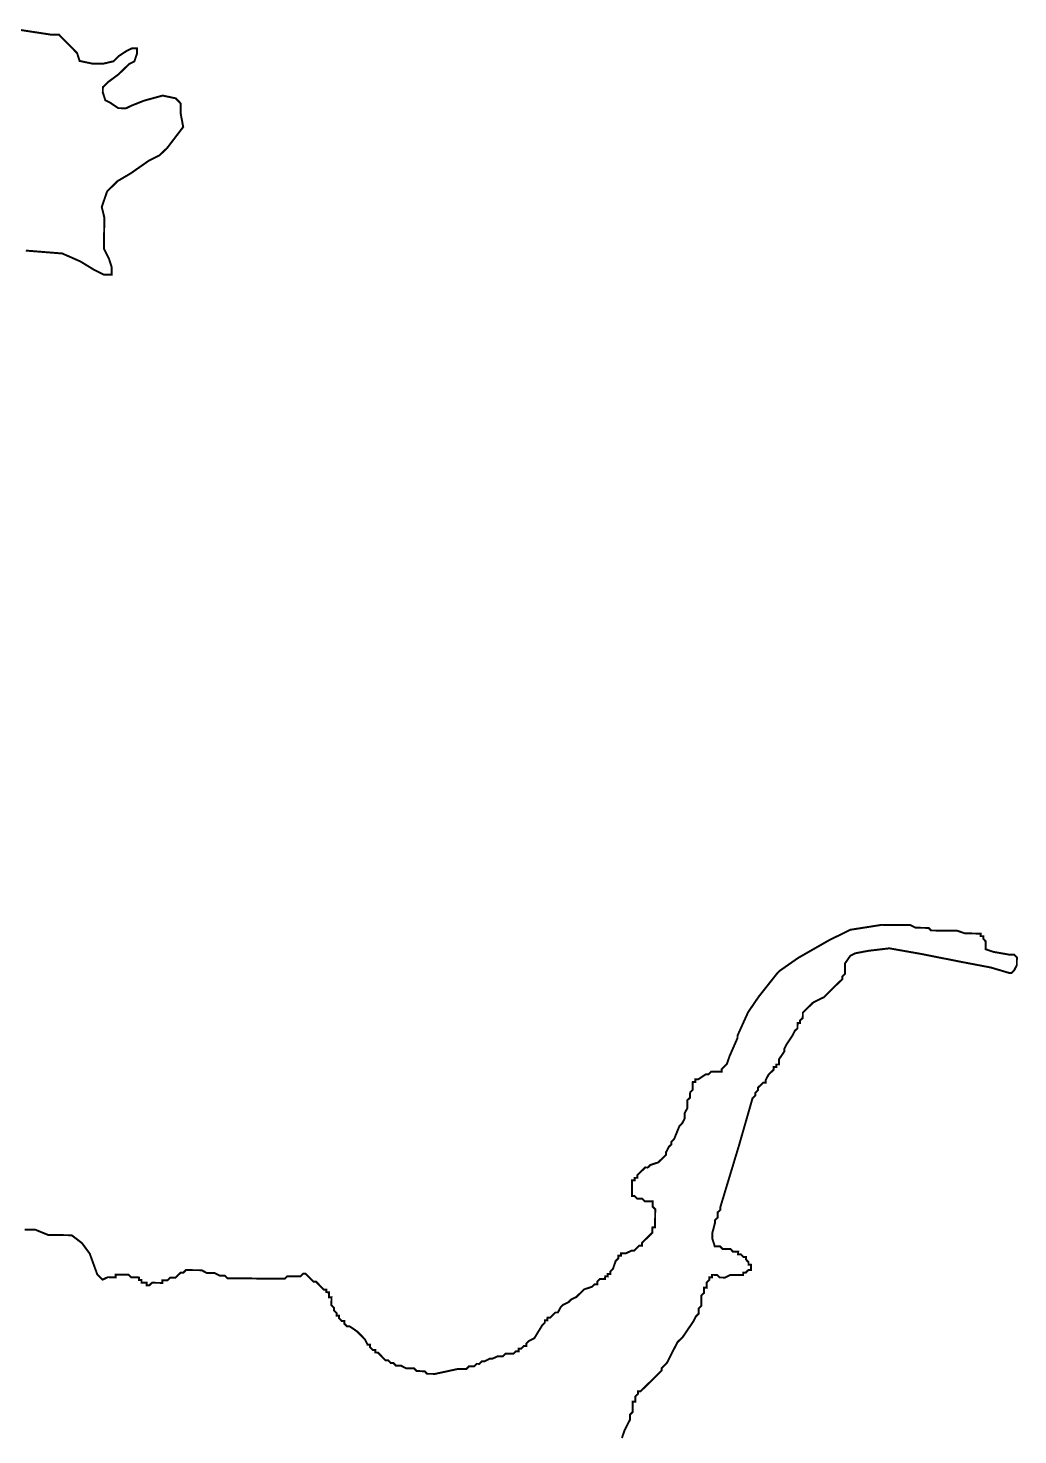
# Model space of a CAD drawing. Header units: metres. Extents: x 290190 to 339802, y 1811045 to 1991312.
# Drawn here: x 312267 to 313795, y 1915452 to 1917625 of the extents above; entities that cross this region are included whole.
import ezdxf

# ---------------------------------------------------------------- set-up
doc = ezdxf.new("R2010")
doc.units = ezdxf.units.M
doc.header["$MEASUREMENT"] = 0
doc.layers.add('HAZARDS LINE', color=1, linetype='Continuous')

msp = doc.modelspace()

# ---------------------------------------------------------------- linework, layer by layer
at = {"layer": 'HAZARDS LINE', "lineweight": 18}
for points in [[(312263, 1917281.7, 3.02, 3.02, 0), (312319.3, 1917277.2, 3.02, 3.02, 0), (312347.3, 1917264.9, 3.02, 3.02, 0), (312367.4, 1917252.6, 3.02, 3.02, 0), (312383.4, 1917244.5, 3.02, 3.02, 0), (312395.4, 1917244.3, 3.02, 3.02, 0), (312395.5, 1917256.4, 3.02, 3.02, 0), (312391.6, 1917268.5, 3.02, 3.02, 0), (312383.7, 1917284.7, 3.02, 3.02, 0), (312384, 1917312.8, 3.02, 3.02, 0), (312384.2, 1917333, 3.02, 3.02, 0), (312380.3, 1917349.1, 3.02, 3.02, 0), (312384.4, 1917361.1, 3.02, 3.02, 0), (312388.6, 1917373.2, 3.02, 3.02, 0), (312396.7, 1917381.1, 3.02, 3.02, 0), (312404.8, 1917389.1, 3.02, 3.02, 0), (312425, 1917401, 3.02, 3.02, 0), (312453.4, 1917420.9, 3.02, 3.02, 0), (312469.5, 1917428.8, 3.02, 3.02, 0), (312477.6, 1917436.7, 3.02, 3.02, 0), (312481.7, 1917440.7, 3.02, 3.02, 0), (312506.1, 1917472.7, 3.02, 3.02, 0), (312502.3, 1917492.8, 3.02, 3.02, 0), (312502.4, 1917508.9, 3.02, 3.02, 0), (312494.4, 1917517, 3.02, 3.02, 0), (312474.4, 1917521.2, 3.02, 3.02, 0), (312446.1, 1917513.5, 3.02, 3.02, 0), (312426, 1917505.6, 3.02, 3.02, 0), (312417.9, 1917501.6, 3.02, 3.02, 0), (312405.8, 1917501.8, 3.02, 3.02, 0), (312393.8, 1917509.9, 3.02, 3.02, 0), (312385.8, 1917514, 3.02, 3.02, 0), (312381.9, 1917526.1, 3.02, 3.02, 0), (312382, 1917534.2, 3.02, 3.02, 0), (312390.1, 1917542.1, 3.02, 3.02, 0), (312406.3, 1917554.1, 3.02, 3.02, 0), (312414.4, 1917562, 3.02, 3.02, 0), (312422.5, 1917570, 3.02, 3.02, 0), (312430.6, 1917573.9, 3.02, 3.02, 0), (312434.7, 1917586, 3.02, 3.02, 0), (312434.8, 1917594, 3.02, 3.02, 0), (312426.8, 1917594.1, 3.02, 3.02, 0), (312418.7, 1917590.2, 3.02, 3.02, 0), (312406.5, 1917582.2, 3.02, 3.02, 0), (312398.4, 1917574.2, 3.02, 3.02, 0), (312382.3, 1917570.4, 3.02, 3.02, 0), (312366.2, 1917570.5, 3.02, 3.02, 0), (312346.1, 1917574.7, 3.02, 3.02, 0), (312342.2, 1917586.8, 3.02, 3.02, 0), (312330.3, 1917599, 3.02, 3.02, 0), (312314.3, 1917615.2, 3.02, 3.02, 0), (312302.2, 1917615.3, 3.02, 3.02, 0), (312246, 1917623.9, 3.02, 3.02, 0)], [(313183.8, 1915446.8, 3.02, 3.02, 0), (313187.9, 1915458.8, 3.02, 3.02, 0), (313192, 1915466.8, 3.02, 3.02, 0), (313196.1, 1915474.8, 3.02, 3.02, 0), (313196.2, 1915482.9, 3.02, 3.02, 0), (313200.2, 1915486.9, 3.02, 3.02, 0), (313200.4, 1915502.9, 3.02, 3.02, 0), (313204.4, 1915502.9, 3.02, 3.02, 0), (313204.5, 1915511, 3.02, 3.02, 0), (313208.5, 1915514.9, 3.02, 3.02, 0), (313208.6, 1915519, 3.02, 3.02, 0), (313212.6, 1915518.9, 3.02, 3.02, 0), (313216.6, 1915522.9, 3.02, 3.02, 0), (313228.8, 1915534.9, 3.02, 3.02, 0), (313245, 1915550.8, 3.02, 3.02, 0), (313245.1, 1915554.8, 3.02, 3.02, 0), (313249.1, 1915558.8, 3.02, 3.02, 0), (313253.2, 1915562.8, 3.02, 3.02, 0), (313261.4, 1915578.8, 3.02, 3.02, 0), (313265.5, 1915586.9, 3.02, 3.02, 0), (313269.6, 1915594.9, 3.02, 3.02, 0), (313273.6, 1915598.8, 3.02, 3.02, 0), (313277.7, 1915602.8, 3.02, 3.02, 0), (313294, 1915626.8, 3.02, 3.02, 0), (313298.1, 1915634.8, 3.02, 3.02, 0), (313302.2, 1915638.8, 3.02, 3.02, 0), (313302.2, 1915646.9, 3.02, 3.02, 0), (313306.3, 1915650.9, 3.02, 3.02, 0), (313306.4, 1915666.9, 3.02, 3.02, 0), (313310.5, 1915670.9, 3.02, 3.02, 0), (313310.6, 1915679, 3.02, 3.02, 0), (313314.6, 1915678.9, 3.02, 3.02, 0), (313314.7, 1915687, 3.02, 3.02, 0), (313318.7, 1915691, 3.02, 3.02, 0), (313318.8, 1915695, 3.02, 3.02, 0), (313322.8, 1915695, 3.02, 3.02, 0), (313322.8, 1915699, 3.02, 3.02, 0), (313330.9, 1915698.9, 3.02, 3.02, 0), (313334.8, 1915694.9, 3.02, 3.02, 0), (313342.9, 1915694.8, 3.02, 3.02, 0), (313351, 1915698.7, 3.02, 3.02, 0), (313371.1, 1915698.6, 3.02, 3.02, 0), (313371.1, 1915702.6, 3.02, 3.02, 0), (313375.1, 1915702.5, 3.02, 3.02, 0), (313379.2, 1915706.5, 3.02, 3.02, 0), (313383.2, 1915706.5, 3.02, 3.02, 0), (313383.3, 1915714.5, 3.02, 3.02, 0), (313379.3, 1915714.6, 3.02, 3.02, 0), (313379.3, 1915718.6, 3.02, 3.02, 0), (313375.3, 1915722.7, 3.02, 3.02, 0), (313375.4, 1915726.7, 3.02, 3.02, 0), (313371.3, 1915726.7, 3.02, 3.02, 0), (313367.4, 1915730.8, 3.02, 3.02, 0), (313363.3, 1915730.8, 3.02, 3.02, 0), (313363.4, 1915734.8, 3.02, 3.02, 0), (313355.3, 1915734.9, 3.02, 3.02, 0), (313351.3, 1915739, 3.02, 3.02, 0), (313339.3, 1915739.1, 3.02, 3.02, 0), (313335.3, 1915743.1, 3.02, 3.02, 0), (313327.2, 1915743.2, 3.02, 3.02, 0), (313323.3, 1915755.3, 3.02, 3.02, 0), (313323.4, 1915763.4, 3.02, 3.02, 0), (313327.6, 1915779.4, 3.02, 3.02, 0), (313327.6, 1915783.4, 3.02, 3.02, 0), (313331.7, 1915787.4, 3.02, 3.02, 0), (313331.7, 1915795.5, 3.02, 3.02, 0), (313335.8, 1915799.5, 3.02, 3.02, 0), (313335.8, 1915803.5, 3.02, 3.02, 0), (313364.9, 1915899.8, 3.02, 3.02, 0), (313385.6, 1915972, 3.02, 3.02, 0), (313389.7, 1915976, 3.02, 3.02, 0), (313389.7, 1915980, 3.02, 3.02, 0), (313393.8, 1915984, 3.02, 3.02, 0), (313393.8, 1915988, 3.02, 3.02, 0), (313397.9, 1915992, 3.02, 3.02, 0), (313401.9, 1915996, 3.02, 3.02, 0), (313406, 1915996, 3.02, 3.02, 0), (313406, 1916000, 3.02, 3.02, 0), (313410.1, 1916008, 3.02, 3.02, 0), (313414.1, 1916012, 3.02, 3.02, 0), (313418.2, 1916016, 3.02, 3.02, 0), (313418.2, 1916020, 3.02, 3.02, 0), (313422.3, 1916020, 3.02, 3.02, 0), (313422.3, 1916024, 3.02, 3.02, 0), (313426.3, 1916024, 3.02, 3.02, 0), (313426.4, 1916032, 3.02, 3.02, 0), (313434.6, 1916044, 3.02, 3.02, 0), (313434.6, 1916048, 3.02, 3.02, 0), (313438.7, 1916056, 3.02, 3.02, 0), (313446.8, 1916068, 3.02, 3.02, 0), (313450.9, 1916076, 3.02, 3.02, 0), (313455, 1916080, 3.02, 3.02, 0), (313455.1, 1916088.1, 3.02, 3.02, 0), (313459.1, 1916088, 3.02, 3.02, 0), (313459.1, 1916092.1, 3.02, 3.02, 0), (313463.2, 1916096, 3.02, 3.02, 0), (313463.3, 1916104.1, 3.02, 3.02, 0), (313471.4, 1916112.1, 3.02, 3.02, 0), (313479.5, 1916120, 3.02, 3.02, 0), (313495.7, 1916127.9, 3.02, 3.02, 0), (313507.8, 1916139.9, 3.02, 3.02, 0), (313524.1, 1916155.8, 3.02, 3.02, 0), (313524.1, 1916159.9, 3.02, 3.02, 0), (313528.2, 1916163.9, 3.02, 3.02, 0), (313528.3, 1916180, 3.02, 3.02, 0), (313536.5, 1916191.9, 3.02, 3.02, 0), (313544.5, 1916195.9, 3.02, 3.02, 0), (313564.7, 1916199.7, 3.02, 3.02, 0), (313596.9, 1916203.5, 3.02, 3.02, 0), (313645.1, 1916195, 3.02, 3.02, 0), (313709.4, 1916182.3, 3.02, 3.02, 0), (313753.5, 1916173.9, 3.02, 3.02, 0), (313781.6, 1916165.6, 3.02, 3.02, 0), (313785.6, 1916165.6, 3.02, 3.02, 0), (313789.7, 1916169.5, 3.02, 3.02, 0), (313793.8, 1916177.6, 3.02, 3.02, 0), (313793.9, 1916189.6, 3.02, 3.02, 0), (313789.9, 1916193.7, 3.02, 3.02, 0), (313781.9, 1916193.8, 3.02, 3.02, 0), (313757.8, 1916198, 3.02, 3.02, 0), (313745.7, 1916202.1, 3.02, 3.02, 0), (313745.8, 1916214.2, 3.02, 3.02, 0), (313741.9, 1916218.3, 3.02, 3.02, 0), (313741.9, 1916222.3, 3.02, 3.02, 0), (313737.9, 1916222.3, 3.02, 3.02, 0), (313737.9, 1916226.3, 3.02, 3.02, 0), (313713.8, 1916226.6, 3.02, 3.02, 0), (313701.7, 1916230.7, 3.02, 3.02, 0), (313661.5, 1916231.1, 3.02, 3.02, 0), (313657.5, 1916235.1, 3.02, 3.02, 0), (313637.4, 1916235.3, 3.02, 3.02, 0), (313629.4, 1916239.4, 3.02, 3.02, 0), (313585.2, 1916239.8, 3.02, 3.02, 0), (313536.8, 1916232.2, 3.02, 3.02, 0), (313504.5, 1916216.4, 3.02, 3.02, 0), (313456, 1916188.7, 3.02, 3.02, 0), (313427.6, 1916168.8, 3.02, 3.02, 0), (313423.6, 1916164.8, 3.02, 3.02, 0), (313395.1, 1916128.8, 3.02, 3.02, 0), (313378.8, 1916104.9, 3.02, 3.02, 0), (313362.4, 1916068.8, 3.02, 3.02, 0), (313362.3, 1916064.8, 3.02, 3.02, 0), (313350, 1916036.7, 3.02, 3.02, 0), (313345.9, 1916024.7, 3.02, 3.02, 0), (313337.8, 1916016.7, 3.02, 3.02, 0), (313337.7, 1916012.7, 3.02, 3.02, 0), (313321.6, 1916012.8, 3.02, 3.02, 0), (313317.6, 1916008.8, 3.02, 3.02, 0), (313313.5, 1916008.9, 3.02, 3.02, 0), (313301.4, 1916000.9, 3.02, 3.02, 0), (313297.4, 1916001, 3.02, 3.02, 0), (313297.4, 1915997, 3.02, 3.02, 0), (313293.3, 1915997, 3.02, 3.02, 0), (313293.2, 1915984.9, 3.02, 3.02, 0), (313289.2, 1915980.9, 3.02, 3.02, 0), (313289.1, 1915972.9, 3.02, 3.02, 0), (313285, 1915968.9, 3.02, 3.02, 0), (313284.9, 1915956.8, 3.02, 3.02, 0), (313280.8, 1915948.8, 3.02, 3.02, 0), (313280.8, 1915940.8, 3.02, 3.02, 0), (313276.7, 1915932.8, 3.02, 3.02, 0), (313272.6, 1915928.8, 3.02, 3.02, 0), (313264.4, 1915908.7, 3.02, 3.02, 0), (313260.3, 1915904.8, 3.02, 3.02, 0), (313260.3, 1915900.7, 3.02, 3.02, 0), (313256.2, 1915896.7, 3.02, 3.02, 0), (313252.1, 1915888.7, 3.02, 3.02, 0), (313252.1, 1915884.7, 3.02, 3.02, 0), (313248, 1915880.7, 3.02, 3.02, 0), (313244, 1915876.7, 3.02, 3.02, 0), (313239.9, 1915872.7, 3.02, 3.02, 0), (313227.8, 1915868.8, 3.02, 3.02, 0), (313223.7, 1915864.8, 3.02, 3.02, 0), (313219.7, 1915864.9, 3.02, 3.02, 0), (313215.7, 1915860.9, 3.02, 3.02, 0), (313207.5, 1915852.9, 3.02, 3.02, 0), (313207.5, 1915848.9, 3.02, 3.02, 0), (313203.5, 1915848.9, 3.02, 3.02, 0), (313203.5, 1915844.9, 3.02, 3.02, 0), (313199.4, 1915845, 3.02, 3.02, 0), (313199.4, 1915840.9, 3.02, 3.02, 0), (313199.4, 1915836.9, 3.02, 3.02, 0), (313199.3, 1915832.9, 3.02, 3.02, 0), (313199.2, 1915824.8, 3.02, 3.02, 0), (313199.2, 1915820.8, 3.02, 3.02, 0), (313203.2, 1915820.8, 3.02, 3.02, 0), (313207.2, 1915816.7, 3.02, 3.02, 0), (313211.2, 1915816.7, 3.02, 3.02, 0), (313215.3, 1915816.6, 3.02, 3.02, 0), (313219.3, 1915812.6, 3.02, 3.02, 0), (313223.3, 1915812.5, 3.02, 3.02, 0), (313227.3, 1915812.5, 3.02, 3.02, 0), (313231.3, 1915812.5, 3.02, 3.02, 0), (313231.3, 1915808.5, 3.02, 3.02, 0), (313231.2, 1915804.4, 3.02, 3.02, 0), (313235.2, 1915800.4, 3.02, 3.02, 0), (313235.2, 1915796.3, 3.02, 3.02, 0), (313235.1, 1915784.3, 3.02, 3.02, 0), (313235, 1915780.3, 3.02, 3.02, 0), (313235, 1915776.2, 3.02, 3.02, 0), (313235, 1915772.2, 3.02, 3.02, 0), (313231, 1915772.2, 3.02, 3.02, 0), (313230.9, 1915768.2, 3.02, 3.02, 0), (313230.9, 1915764.2, 3.02, 3.02, 0), (313226.8, 1915760.2, 3.02, 3.02, 0), (313222.8, 1915756.2, 3.02, 3.02, 0), (313218.7, 1915752.2, 3.02, 3.02, 0), (313214.6, 1915748.2, 3.02, 3.02, 0), (313214.6, 1915744.2, 3.02, 3.02, 0), (313210.6, 1915744.3, 3.02, 3.02, 0), (313206.5, 1915740.3, 3.02, 3.02, 0), (313202.5, 1915736.3, 3.02, 3.02, 0), (313198.4, 1915736.3, 3.02, 3.02, 0), (313190.4, 1915732.4, 3.02, 3.02, 0), (313186.3, 1915732.4, 3.02, 3.02, 0), (313182.3, 1915732.4, 3.02, 3.02, 0), (313182.3, 1915728.4, 3.02, 3.02, 0), (313178.3, 1915728.5, 3.02, 3.02, 0), (313178.2, 1915724.4, 3.02, 3.02, 0), (313174.2, 1915720.5, 3.02, 3.02, 0), (313170, 1915708.4, 3.02, 3.02, 0), (313166, 1915704.4, 3.02, 3.02, 0), (313165.9, 1915700.4, 3.02, 3.02, 0), (313161.9, 1915700.4, 3.02, 3.02, 0), (313161.9, 1915696.4, 3.02, 3.02, 0), (313157.9, 1915696.5, 3.02, 3.02, 0), (313157.8, 1915692.4, 3.02, 3.02, 0), (313149.8, 1915692.5, 3.02, 3.02, 0), (313145.7, 1915688.5, 3.02, 3.02, 0), (313145.7, 1915684.5, 3.02, 3.02, 0), (313141.7, 1915684.5, 3.02, 3.02, 0), (313137.6, 1915680.5, 3.02, 3.02, 0), (313125.5, 1915676.6, 3.02, 3.02, 0), (313121.4, 1915672.6, 3.02, 3.02, 0), (313117.4, 1915668.7, 3.02, 3.02, 0), (313113.3, 1915664.7, 3.02, 3.02, 0), (313105.2, 1915660.7, 3.02, 3.02, 0), (313101.2, 1915656.7, 3.02, 3.02, 0), (313093.1, 1915652.8, 3.02, 3.02, 0), (313089, 1915648.8, 3.02, 3.02, 0), (313084.9, 1915640.8, 3.02, 3.02, 0), (313080.9, 1915640.8, 3.02, 3.02, 0), (313076.9, 1915636.8, 3.02, 3.02, 0), (313072.8, 1915632.8, 3.02, 3.02, 0), (313068.8, 1915632.9, 3.02, 3.02, 0), (313068.7, 1915628.9, 3.02, 3.02, 0), (313064.7, 1915628.9, 3.02, 3.02, 0), (313064.7, 1915624.9, 3.02, 3.02, 0), (313060.6, 1915620.9, 3.02, 3.02, 0), (313048.4, 1915600.9, 3.02, 3.02, 0), (313040.3, 1915596.9, 3.02, 3.02, 0), (313036.2, 1915592.9, 3.02, 3.02, 0), (313036.2, 1915588.9, 3.02, 3.02, 0), (313032.2, 1915589, 3.02, 3.02, 0), (313028.1, 1915585, 3.02, 3.02, 0), (313024.1, 1915585, 3.02, 3.02, 0), (313024.1, 1915581, 3.02, 3.02, 0), (313020, 1915581, 3.02, 3.02, 0), (313016, 1915577, 3.02, 3.02, 0), (313012, 1915577.1, 3.02, 3.02, 0), (313007.9, 1915577.1, 3.02, 3.02, 0), (313003.9, 1915577.1, 3.02, 3.02, 0), (312999.9, 1915573.2, 3.02, 3.02, 0), (312995.8, 1915573.2, 3.02, 3.02, 0), (312991.8, 1915573.2, 3.02, 3.02, 0), (312983.7, 1915569.3, 3.02, 3.02, 0), (312979.7, 1915569.3, 3.02, 3.02, 0), (312971.6, 1915565.4, 3.02, 3.02, 0), (312967.6, 1915565.4, 3.02, 3.02, 0), (312963.5, 1915561.4, 3.02, 3.02, 0), (312959.5, 1915561.5, 3.02, 3.02, 0), (312955.5, 1915557.5, 3.02, 3.02, 0), (312951.4, 1915557.5, 3.02, 3.02, 0), (312947.4, 1915557.5, 3.02, 3.02, 0), (312943.4, 1915553.5, 3.02, 3.02, 0), (312939.3, 1915553.6, 3.02, 3.02, 0), (312935.3, 1915553.6, 3.02, 3.02, 0), (312931.3, 1915553.7, 3.02, 3.02, 0), (312895, 1915545.9, 3.02, 3.02, 0), (312891, 1915546, 3.02, 3.02, 0), (312887, 1915546, 3.02, 3.02, 0), (312882.9, 1915546, 3.02, 3.02, 0), (312879, 1915550.1, 3.02, 3.02, 0), (312874.9, 1915550.1, 3.02, 3.02, 0), (312870.9, 1915550.2, 3.02, 3.02, 0), (312866.9, 1915550.2, 3.02, 3.02, 0), (312862.9, 1915554.3, 3.02, 3.02, 0), (312854.9, 1915554.3, 3.02, 3.02, 0), (312850.8, 1915554.4, 3.02, 3.02, 0), (312842.8, 1915558.5, 3.02, 3.02, 0), (312838.8, 1915558.5, 3.02, 3.02, 0), (312834.8, 1915558.6, 3.02, 3.02, 0), (312830.8, 1915562.6, 3.02, 3.02, 0), (312826.8, 1915562.6, 3.02, 3.02, 0), (312822.8, 1915566.7, 3.02, 3.02, 0), (312818.8, 1915566.7, 3.02, 3.02, 0), (312810.8, 1915574.9, 3.02, 3.02, 0), (312806.8, 1915578.9, 3.02, 3.02, 0), (312802.8, 1915579, 3.02, 3.02, 0), (312802.8, 1915583, 3.02, 3.02, 0), (312798.8, 1915583, 3.02, 3.02, 0), (312794.8, 1915587.1, 3.02, 3.02, 0), (312794.8, 1915591.1, 3.02, 3.02, 0), (312790.8, 1915591.1, 3.02, 3.02, 0), (312786.9, 1915599.2, 3.02, 3.02, 0), (312782.9, 1915603.3, 3.02, 3.02, 0), (312778.9, 1915607.3, 3.02, 3.02, 0), (312774.9, 1915611.4, 3.02, 3.02, 0), (312762.9, 1915619.6, 3.02, 3.02, 0), (312758.9, 1915619.6, 3.02, 3.02, 0), (312754.9, 1915623.7, 3.02, 3.02, 0), (312755, 1915627.7, 3.02, 3.02, 0), (312750.9, 1915627.7, 3.02, 3.02, 0), (312746.9, 1915631.8, 3.02, 3.02, 0), (312747, 1915635.8, 3.02, 3.02, 0), (312743, 1915635.8, 3.02, 3.02, 0), (312743, 1915639.9, 3.02, 3.02, 0), (312739, 1915643.9, 3.02, 3.02, 0), (312739, 1915647.9, 3.02, 3.02, 0), (312735.1, 1915652, 3.02, 3.02, 0), (312735.1, 1915656, 3.02, 3.02, 0), (312735.2, 1915664.1, 3.02, 3.02, 0), (312731.1, 1915664.1, 3.02, 3.02, 0), (312731.2, 1915668.1, 3.02, 3.02, 0), (312731.2, 1915672.1, 3.02, 3.02, 0), (312727.2, 1915672.2, 3.02, 3.02, 0), (312727.2, 1915676.2, 3.02, 3.02, 0), (312723.2, 1915676.2, 3.02, 3.02, 0), (312719.2, 1915680.3, 3.02, 3.02, 0), (312715.2, 1915684.4, 3.02, 3.02, 0), (312711.2, 1915688.4, 3.02, 3.02, 0), (312707.2, 1915688.5, 3.02, 3.02, 0), (312703.2, 1915692.5, 3.02, 3.02, 0), (312699.3, 1915696.6, 3.02, 3.02, 0), (312695.3, 1915700.6, 3.02, 3.02, 0), (312691.2, 1915700.7, 3.02, 3.02, 0), (312687.2, 1915696.7, 3.02, 3.02, 0), (312683.2, 1915696.7, 3.02, 3.02, 0), (312679.1, 1915696.8, 3.02, 3.02, 0), (312675.1, 1915696.8, 3.02, 3.02, 0), (312667.1, 1915696.9, 3.02, 3.02, 0), (312663, 1915692.9, 3.02, 3.02, 0), (312659, 1915692.9, 3.02, 3.02, 0), (312655, 1915693, 3.02, 3.02, 0), (312650.9, 1915693, 3.02, 3.02, 0), (312646.9, 1915693, 3.02, 3.02, 0), (312642.9, 1915693.1, 3.02, 3.02, 0), (312634.9, 1915693.1, 3.02, 3.02, 0), (312630.8, 1915693.2, 3.02, 3.02, 0), (312626.8, 1915693.2, 3.02, 3.02, 0), (312622.8, 1915693.2, 3.02, 3.02, 0), (312618.8, 1915693.3, 3.02, 3.02, 0), (312614.7, 1915693.3, 3.02, 3.02, 0), (312610.7, 1915693.4, 3.02, 3.02, 0), (312602.7, 1915693.4, 3.02, 3.02, 0), (312598.7, 1915693.5, 3.02, 3.02, 0), (312594.6, 1915693.5, 3.02, 3.02, 0), (312590.6, 1915693.5, 3.02, 3.02, 0), (312586.6, 1915693.6, 3.02, 3.02, 0), (312582.6, 1915693.6, 3.02, 3.02, 0), (312578.5, 1915693.6, 3.02, 3.02, 0), (312574.5, 1915693.7, 3.02, 3.02, 0), (312570.5, 1915697.7, 3.02, 3.02, 0), (312566.5, 1915697.8, 3.02, 3.02, 0), (312562.5, 1915697.8, 3.02, 3.02, 0), (312554.5, 1915701.9, 3.02, 3.02, 0), (312550.5, 1915701.9, 3.02, 3.02, 0), (312546.4, 1915702, 3.02, 3.02, 0), (312542.4, 1915702, 3.02, 3.02, 0), (312534.4, 1915706.1, 3.02, 3.02, 0), (312530.4, 1915706.2, 3.02, 3.02, 0), (312526.4, 1915706.2, 3.02, 3.02, 0), (312522.3, 1915706.2, 3.02, 3.02, 0), (312518.3, 1915706.3, 3.02, 3.02, 0), (312514.3, 1915706.3, 3.02, 3.02, 0), (312510.3, 1915706.3, 3.02, 3.02, 0), (312506.2, 1915702.3, 3.02, 3.02, 0), (312502.2, 1915702.4, 3.02, 3.02, 0), (312498.1, 1915698.4, 3.02, 3.02, 0), (312494.1, 1915694.4, 3.02, 3.02, 0), (312490, 1915694.4, 3.02, 3.02, 0), (312486, 1915694.5, 3.02, 3.02, 0), (312482, 1915690.5, 3.02, 3.02, 0), (312477.9, 1915690.5, 3.02, 3.02, 0), (312473.9, 1915690.6, 3.02, 3.02, 0), (312473.9, 1915686.5, 3.02, 3.02, 0), (312469.9, 1915686.6, 3.02, 3.02, 0), (312465.8, 1915686.6, 3.02, 3.02, 0), (312461.8, 1915686.7, 3.02, 3.02, 0), (312457.8, 1915686.7, 3.02, 3.02, 0), (312453.7, 1915682.7, 3.02, 3.02, 0), (312449.7, 1915682.7, 3.02, 3.02, 0), (312449.7, 1915686.8, 3.02, 3.02, 0), (312445.7, 1915686.8, 3.02, 3.02, 0), (312441.7, 1915686.8, 3.02, 3.02, 0), (312441.7, 1915690.9, 3.02, 3.02, 0), (312437.7, 1915690.9, 3.02, 3.02, 0), (312437.8, 1915694.9, 3.02, 3.02, 0), (312433.7, 1915695, 3.02, 3.02, 0), (312429.7, 1915695, 3.02, 3.02, 0), (312425.7, 1915695, 3.02, 3.02, 0), (312421.7, 1915699.1, 3.02, 3.02, 0), (312417.7, 1915699.1, 3.02, 3.02, 0), (312413.7, 1915699.2, 3.02, 3.02, 0), (312409.6, 1915699.2, 3.02, 3.02, 0), (312401.6, 1915699.3, 3.02, 3.02, 0), (312401.6, 1915695.2, 3.02, 3.02, 0), (312397.5, 1915695.3, 3.02, 3.02, 0), (312393.5, 1915695.3, 3.02, 3.02, 0), (312389.5, 1915695.4, 3.02, 3.02, 0), (312381.4, 1915691.4, 3.02, 3.02, 0), (312373.4, 1915699.5, 3.02, 3.02, 0), (312361.7, 1915731.8, 3.02, 3.02, 0), (312349.7, 1915748, 3.02, 3.02, 0), (312333.8, 1915760.2, 3.02, 3.02, 0), (312313.6, 1915760.4, 3.02, 3.02, 0), (312297.5, 1915760.6, 3.02, 3.02, 0), (312277.5, 1915768.8, 3.02, 3.02, 0), (312261.4, 1915768.9, 3.02, 3.02, 0)]]:
    msp.add_lwpolyline(points, format="xyseb", dxfattribs=at)

doc.saveas('drawing.dxf')
